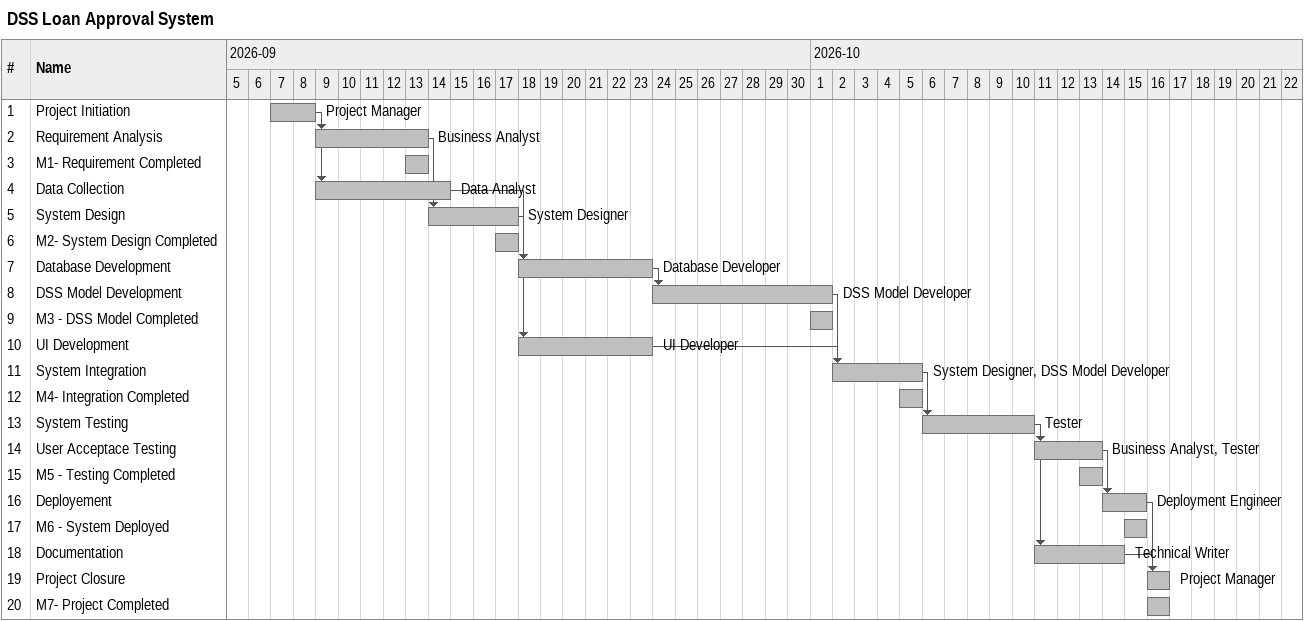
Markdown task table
DSS Loan Approval System

| ID | Task | Start | Finish | Predecessors | Resources |
|---|---|---|---|---|---|
| 1 | Project Initiation | 2026-09-07 | 2026-09-08 |  | Project Manager |
| 2 | Requirement Analysis | 2026-09-09 | 2026-09-13 | 1 | Business Analyst |
| 3 | M1- Requirement Completed | 2026-09-13 | 2026-09-13 |  |  |
| 4 | Data Collection | 2026-09-09 | 2026-09-14 | 1 | Data Analyst |
| 5 | System Design | 2026-09-14 | 2026-09-17 | 2 | System Designer |
| 6 | M2- System Design Completed | 2026-09-17 | 2026-09-17 |  |  |
| 7 | Database Development | 2026-09-18 | 2026-09-23 | 4, 5 | Database Developer |
| 8 | DSS Model Development | 2026-09-24 | 2026-10-01 | 7 | DSS Model Developer |
| 9 | M3 - DSS Model Completed | 2026-10-01 | 2026-10-01 |  |  |
| 10 | UI Development | 2026-09-18 | 2026-09-23 | 5 | UI Developer |
| 11 | System Integration | 2026-10-02 | 2026-10-05 | 8, 10 | System Designer, DSS Model Developer |
| 12 | M4- Integration Completed | 2026-10-05 | 2026-10-05 |  |  |
| 13 | System Testing | 2026-10-06 | 2026-10-10 | 11 | Tester |
| 14 | User Acceptace Testing | 2026-10-11 | 2026-10-13 | 13 | Business Analyst, Tester |
| 15 | M5 - Testing Completed | 2026-10-13 | 2026-10-13 |  |  |
| 16 | Deployement | 2026-10-14 | 2026-10-15 | 14 | Deployment Engineer |
| 17 | M6 - System Deployed | 2026-10-15 | 2026-10-15 |  |  |
| 18 | Documentation | 2026-10-11 | 2026-10-14 | 13 | Technical Writer |
| 19 | Project Closure | 2026-10-16 | 2026-10-16 | 16, 18 | Project Manager |
| 20 | M7- Project Completed | 2026-10-16 | 2026-10-16 |  |  |
